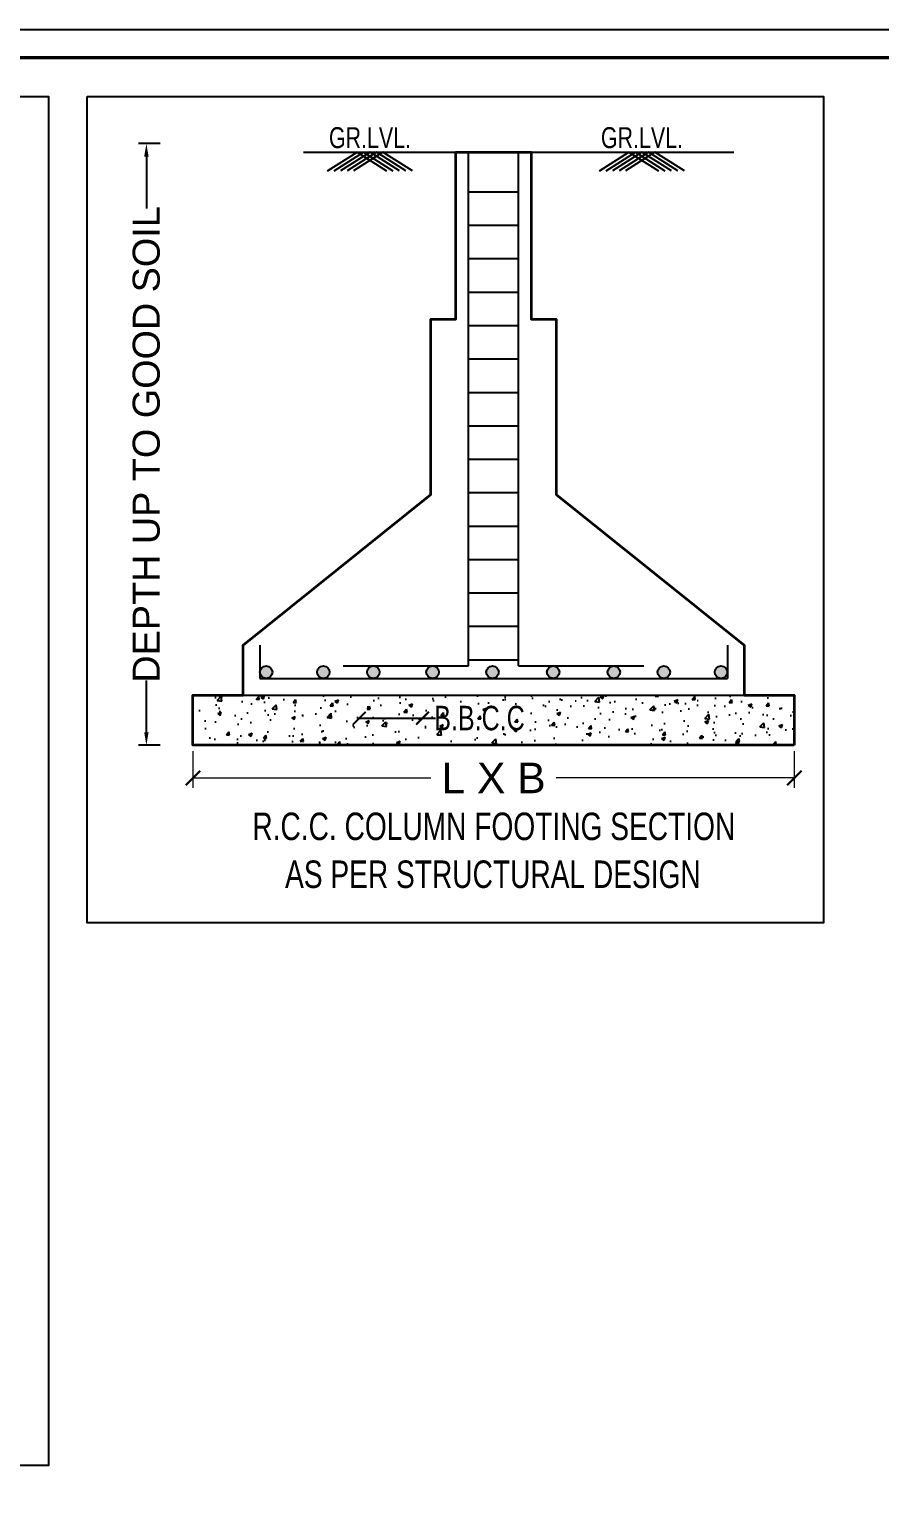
# Model space of a CAD drawing. Header units: millimetres. Extents: x 49 to 419, y 19 to 121.
# Drawn here: x 65.79 to 72.39, y 92.59 to 104.09 of the extents above; entities that cross this region are included whole.
import ezdxf
from ezdxf.enums import TextEntityAlignment as Align

# ---------------------------------------------------------------- set-up
doc = ezdxf.new("R2010")
doc.units = ezdxf.units.MM
doc.header["$MEASUREMENT"] = 0
doc.header["$PDMODE"] = 32
doc.header["$PDSIZE"] = 0.3
doc.layers.add('A_BUILT UP', color=1, linetype='Continuous', lineweight=35)
doc.layers.add('A_SHEET AREA TABLE-1', color=7, linetype='Continuous')
doc.styles.add('ARIAL', font='arial.ttf')
doc.styles.add('Dinesh', font='swisscl.ttf')
doc.styles.get("Standard").update_dxf_attribs({"font": 'simplex.shx'})
doc.dimstyles.new('Dim', dxfattribs={"dimtxt": 0.21, "dimasz": 0.1, "dimexe": 0.0625, "dimexo": 0.0625, "dimgap": 9e-05, "dimtad": 0, "dimtoh": 1, "dimzin": 0, "dimdsep": 46, "dimtxsty": 'Dinesh', "dimcen": 0, "dimclrd": 256, "dimclre": 256, "dimclrt": 256, "dimadec": 0, "dimazin": 0, "dimtfac": 1, "dimtofl": 0, "dimtmove": 0, "dimatfit": 3, "dimfxl": 0, "dimtolj": 1, "dimtzin": 0, "dimlwd": -1, "dimarcsym": 1})
doc.dimstyles.new('Dim-Z', dxfattribs={"dimtxt": 0.22, "dimasz": 0.1, "dimexe": 0.0625, "dimexo": 0.0625, "dimgap": 0.0009, "dimtad": 0, "dimdec": 3, "dimzin": 0, "dimdsep": 46, "dimtxsty": 'Standard', "dimblk": 'ARCHTICK', "dimcen": 0.09, "dimclrt": 7, "dimadec": 0, "dimazin": 0, "dimtfac": 1, "dimtdec": 3, "dimtofl": 0, "dimtmove": 0, "dimatfit": 3, "dimfxl": 1, "dimtolj": 1, "dimtzin": 0, "dimarcsym": 0})

# ---------------------------------------------------------------- blocks, each defined once
blk = doc.blocks.new('A$C7bad7b0f')
at = {"layer": 'A_SHEET AREA TABLE-1'}
blk.add_lwpolyline([(0, 0), (11.871, 0), (11.871, -20.645), (0, -20.645)], close=True, dxfattribs=at)
blk = doc.blocks.new('_ArchTick')
at = {"const_width": 0.15}
blk.add_lwpolyline([(-0.5, -0.5), (0.5, 0.5)], dxfattribs=at)
blk = doc.blocks.new('*D114')
at = {"color": 0, "lineweight": -2, "transparency": 16777216}
for p, q in [((73.704, 146.81), (74.195, 146.81)), ((74.195, 146.81), (74.295, 146.81))]:
    blk.add_line(p, q, dxfattribs=at)
at = {"layer": 'Defpoints', "color": 0, "transparency": 16777216}
for p in [(73.704, 146.81), (74.195, 146.81), (74.195, 146.81)]:
    blk.add_point(p, dxfattribs=at)
at = {"color": 0, "lineweight": -2, "transparency": 16777216, "xscale": 0.1, "yscale": 0.1, "zscale": 0.1, "rotation": 180}
blk.add_blockref('_ArchTick', (73.704, 146.81), dxfattribs=at)
at = {"color": 0, "lineweight": -2, "transparency": 16777216, "xscale": 0.1, "yscale": 0.1, "zscale": 0.1}
blk.add_blockref('_ArchTick', (74.195, 146.81), dxfattribs=at)
at = {"color": 7, "transparency": 16777216, "insert": (74.638, 146.81), "char_height": 0.19, "attachment_point": 5, "style": 'Dinesh'}
blk.add_mtext('\\A1;B.B.C.C', dxfattribs=at)
blk = doc.blocks.new('*D115')
at = {"lineweight": -2, "transparency": 16777216}
for p, q in [((72.157, 151.272), (71.988, 151.272)), ((72.157, 146.6), (71.988, 146.6))]:
    blk.add_line(p, q, dxfattribs=at)
at = {"transparency": 16777216}
for p, q in [((72.05, 151.172), (72.05, 150.769)), ((72.05, 146.7), (72.05, 147.102))]:
    blk.add_line(p, q, dxfattribs=at)
for points in [[(72.033, 151.172), (72.067, 151.172), (72.05, 151.272)], [(72.033, 146.7), (72.067, 146.7), (72.05, 146.6)]]:
    blk.add_solid(points, dxfattribs=at)
at = {"layer": 'Defpoints', "color": 0, "transparency": 16777216}
for p in [(72.22, 151.272), (72.05, 146.6), (72.22, 146.6)]:
    blk.add_point(p, dxfattribs=at)
at = {"transparency": 16777216, "insert": (72.05, 148.936), "char_height": 0.21, "attachment_point": 5, "rotation": 90, "style": 'ARIAL'}
blk.add_mtext('\\A1;DEPTH UP TO GOOD SOIL', dxfattribs=at)
blk = doc.blocks.new('A$C77337D0E')
h = blk.add_hatch(color=256)
edge = h.paths.add_edge_path()
edge.add_arc((3.1506, -4.4714), 0.0487, 0, 360)
edge = h.paths.add_edge_path()
edge.add_arc((3.6221, -4.4714), 0.0487, 0, 360)
edge = h.paths.add_edge_path()
edge.add_arc((4.0928, -4.4714), 0.0487, 0, 360)
edge = h.paths.add_edge_path()
edge.add_arc((4.9257, -4.4714), 0.0487, 0, 360)
edge = h.paths.add_edge_path()
edge.add_arc((4.4815, -4.4714), 0.0487, 0, 360)
edge = h.paths.add_edge_path()
edge.add_arc((1.8363, -4.4714), 0.0487, 0, 360)
edge = h.paths.add_edge_path()
edge.add_arc((2.225, -4.4714), 0.0487, 0, 360)
edge = h.paths.add_edge_path()
edge.add_arc((2.6851, -4.4714), 0.0487, 0, 360)
edge = h.paths.add_edge_path()
edge.add_arc((1.3921, -4.4714), 0.0487, 0, 360)
h = blk.add_hatch()
h.set_pattern_fill('AR-CONC', color=256, scale=0.04, style=0)
h.set_pattern_definition([(50, (-71.5886, -149.14542), (0.28690407, -0.02510085), [0.03, -0.33]), (355, (-71.5886, -149.14542), (-0.05550053, 0.30087685), [0.024, -0.264]), (100.45144, (-71.5647, -149.1475), (0.23140354, 0.275776), [0.0254961, -0.28045684]), (46.1842, (-71.5886, -149.06542), (0.4268965, -0.0662077), [0.045, -0.495]), (96.63564, (-71.55303, -149.07094), (0.3738648, 0.3896474), [0.0382441, -0.4206855]), (351.18416, (-71.5886, -149.0654), (0.3738648, 0.3896474), [0.036, -0.396]), (21, (-71.5486, -149.08542), (0.23876282, -0.16104756), [0.03, -0.33]), (326, (-71.5486, -149.08542), (0.09732613, 0.29006), [0.024, -0.264]), (71.45144, (-71.5287, -149.09884), (0.33608895, 0.12901246), [0.0254961, -0.28045684]), (37.5, (-71.58861, -149.14542), (0.00486394, 0.13315754), [0, -0.2608, 0, -0.268, 0, -0.265]), (7.5, (-71.58861, -149.14542), (0.10522781, 0.15776468), [0, -0.1528, 0, -0.2548, 0, -0.101]), (327.5, (-71.67781, -149.14542), (0.213528974, -0.00902195), [0, -0.1, 0, -0.312, 0, -0.414]), (317.5, (-71.7178, -149.14542), (0.23327447, 0.040042), [0, -0.13, 0, -0.2072, 0, -0.294])])
h.paths.add_polyline_path([(5.4949, -5.0394), (5.4949, -4.65), (0.8229, -4.65), (0.8229, -5.0394)])
for p, q in [((1.6808, -0.4335), (5.0259, -0.4335)), ((2.8669, -0.7566), (2.8669, -0.4335)), ((2.9642, -4.4229), (2.9642, -0.4335)), ((3.3536, -4.4229), (3.3536, -0.4335)), ((3.4509, -0.7566), (3.4509, -0.4335)), ((2.8669, -1.73), (2.8669, -0.7566)), ((2.9642, -0.7412), (3.3536, -0.7412)), ((3.4509, -0.7566), (3.4509, -1.73)), ((2.9642, -1.0008), (3.3536, -1.0008)), ((2.9642, -1.2603), (3.3536, -1.2603)), ((2.9642, -1.5199), (3.3536, -1.5199)), ((2.8669, -1.73), (2.6722, -1.73)), ((2.6722, -3.0927), (2.6722, -1.73)), ((2.9642, -1.7795), (3.3536, -1.7795)), ((3.4509, -1.73), (3.6456, -1.73)), ((3.6456, -1.73), (3.6456, -3.0927)), ((2.9642, -2.039), (3.3536, -2.039)), ((2.9642, -2.2986), (3.3536, -2.2986)), ((2.9642, -2.5581), (3.3536, -2.5581)), ((2.9642, -2.8177), (3.3536, -2.8177)), ((1.2122, -4.2607), (2.6722, -3.0927)), ((2.9642, -3.0773), (3.3536, -3.0773)), ((3.6456, -3.0927), (5.1056, -4.2607)), ((2.9642, -3.3368), (3.3536, -3.3368)), ((2.9642, -3.5964), (3.3536, -3.5964)), ((2.9642, -3.8559), (3.3536, -3.8559)), ((2.9642, -4.1155), (3.3536, -4.1155)), ((1.2122, -4.2607), (1.2122, -4.65)), ((1.342, -4.2607), (1.342, -4.5203)), ((4.9758, -4.2607), (4.9758, -4.5203)), ((5.1056, -4.2607), (5.1056, -4.65)), ((1.9909, -4.4229), (2.9642, -4.4229)), ((2.9642, -4.3751), (3.3536, -4.3751)), ((3.3536, -4.4229), (4.3269, -4.4229)), ((1.342, -4.5203), (4.9758, -4.5203)), ((0.8229, -4.65), (0.8229, -5.0394)), ((0.8229, -4.65), (5.4949, -4.65)), ((0.8229, -5.0394), (5.4949, -5.0394))]:
    blk.add_line(p, q)
at = {"lineweight": 18}
for p, q in [((0.8229, -5.0844), (0.8229, -5.3704)), ((5.4949, -5.0844), (5.4949, -5.3704)), ((0.8229, -5.2932), (2.6721, -5.2932)), ((5.4949, -5.2932), (3.6457, -5.2932))]:
    blk.add_line(p, q, dxfattribs=at)
for points in [[(1.8696, -0.5794), (2.0979, -0.4335), (2.3262, -0.5794)], [(1.9201, -0.5794), (2.1483, -0.4335), (2.3766, -0.5794)], [(2.427, -0.5794), (2.1988, -0.4335), (1.9705, -0.5794)], [(2.4775, -0.5794), (2.2492, -0.4335), (2.021, -0.5794)], [(2.5279, -0.5794), (2.2997, -0.4335), (2.0714, -0.5794)], [(3.9827, -0.5794), (4.211, -0.4335), (4.4392, -0.5794)], [(4.0332, -0.5794), (4.2614, -0.4335), (4.4897, -0.5794)], [(4.5401, -0.5794), (4.3119, -0.4335), (4.0836, -0.5794)], [(4.5906, -0.5794), (4.3623, -0.4335), (4.1341, -0.5794)], [(4.641, -0.5794), (4.4128, -0.4335), (4.1845, -0.5794)]]:
    blk.add_lwpolyline(points)
for centre in [(1.3921, -4.4714), (1.8363, -4.4714), (2.225, -4.4714), (2.6851, -4.4714), (3.1506, -4.4714), (3.6221, -4.4714), (4.0928, -4.4714), (4.4815, -4.4714), (4.9257, -4.4714)]:
    blk.add_circle(centre, 0.0487)
at = {"layer": 'A_BUILT UP'}
blk.add_lwpolyline([(5.4949, -5.0394), (0.8229, -5.0394), (0.8229, -4.65), (1.2122, -4.65), (1.2122, -4.2607), (2.6722, -3.0927), (2.6722, -1.73), (2.8669, -1.73), (2.8669, -0.4335), (3.4509, -0.4335), (3.4509, -1.73), (3.6456, -1.73), (3.6456, -3.0927), (5.1056, -4.2607), (5.1056, -4.65), (5.4949, -4.65), (5.4949, -5.0394)], dxfattribs=at)
at = {"layer": 'A_SHEET AREA TABLE-1', "linetype": 'Continuous'}
blk.add_lwpolyline([(0, 0), (5.7216, 0), (5.7216, -6.4172), (0, -6.4172)], close=True, dxfattribs=at)
at = {"lineweight": 18, "xscale": 0.1133, "yscale": 0.1133, "zscale": 0.1133, "rotation": 180}
blk.add_blockref('_ArchTick', (0.8229, -5.2932), dxfattribs=at)
at = {"lineweight": 18, "xscale": 0.1133, "yscale": 0.1133, "zscale": 0.1133}
blk.add_blockref('_ArchTick', (5.4949, -5.2932), dxfattribs=at)
at = {"style": 'Dinesh'}
for p in [(2.1988, -0.4018), (4.3119, -0.4018)]:
    blk.add_text('GR.LVL.', height=0.16223, dxfattribs=at).set_placement(p, align=Align.CENTER)
for s, p in [('R.C.C. COLUMN FOOTING SECTION', (1.2848, -5.7754)), ('AS PER STRUCTURAL DESIGN', (1.5389, -6.1472))]:
    blk.add_text(s, height=0.21321, dxfattribs=at).set_placement(p)
at = {"insert": (3.1589, -5.2932), "char_height": 0.2369, "attachment_point": 5, "style": 'ARIAL'}
blk.add_mtext('\\A1;L X B', dxfattribs=at)
dim = blk.add_linear_dim(base=(0.4614, -5.0394), p1=(0.631, -0.3673), p2=(0.631, -5.0394), angle=270, text='DEPTH UP TO GOOD SOIL', dimstyle='Dim', override={"dimtxsty": 'ARIAL'})
dim.commit()
dim.dimension.update_dxf_attribs({"geometry": '*D115', "text_midpoint": (0.4614, -2.7033), "dimtype": 129, "insert": (-71.5886, -151.6392)})
dim = blk.add_aligned_dim(p1=(2.1153, -4.8293), p2=(2.6067, -4.8293), distance=0, text='B.B.C.C', dimstyle='Dim-Z', override={"dimscale": 1, "dimtxt": 0.19, "dimtxsty": 'Dinesh'})
dim.commit()
dim.dimension.update_dxf_attribs({"geometry": '*D114', "text_midpoint": (3.049, -4.8293), "insert": (-71.5886, -151.6392)})

msp = doc.modelspace()

# ---------------------------------------------------------------- linework, layer by layer
at = {"layer": 'A_SHEET AREA TABLE-1'}
msp.add_lwpolyline([(179.686, 29.12), (59.302, 29.12), (59.302, 104.085), (179.686, 104.085), (179.686, 29.12)], dxfattribs=at)
at = {"layer": 'A_SHEET AREA TABLE-1', "lineweight": 30, "const_width": 0.0269}
msp.add_lwpolyline([(179.468, 29.338), (59.521, 29.338), (59.521, 103.867), (179.468, 103.867), (179.468, 29.338)], dxfattribs=at)

# ---------------------------------------------------------------- block references
at = {"xscale": 0.515, "yscale": 0.515, "zscale": 0.515}
msp.add_blockref('A$C7bad7b0f', (59.821, 103.567), dxfattribs=at)
msp.add_blockref('A$C77337D0E', (66.234, 103.567))

doc.saveas('drawing.dxf')
